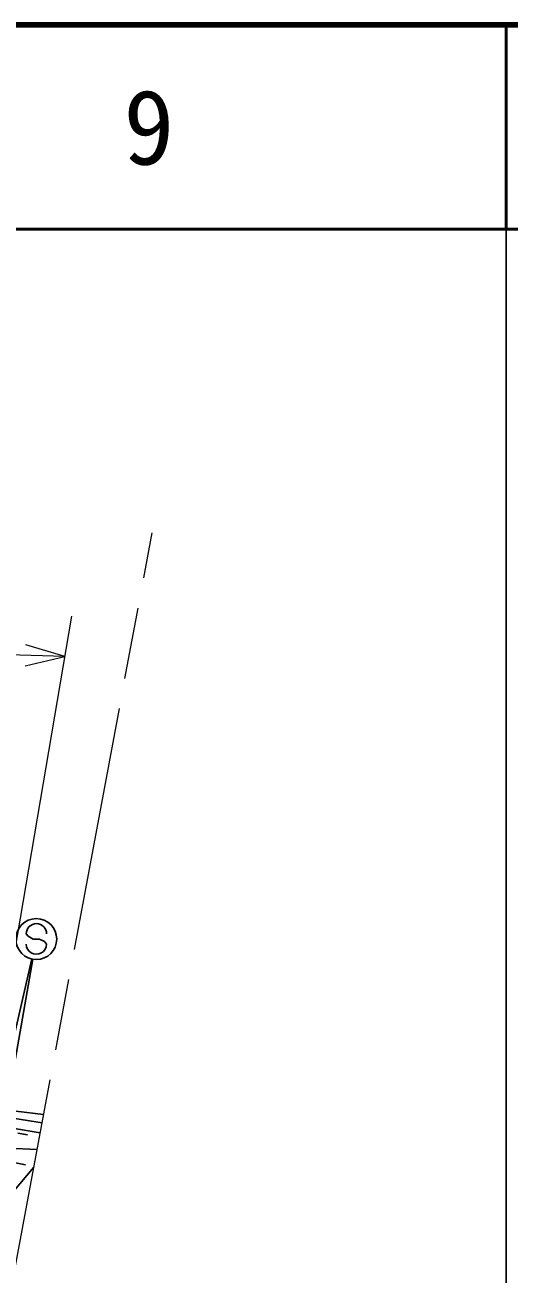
# Model space of a CAD drawing. Units: millimetres, scale not verified. Extents: x 40000 to 680000, y 20000 to 380000.
# Drawn here: x 555428 to 579135, y 318860 to 380000 of the extents above; entities that cross this region are included whole.
import ezdxf
from ezdxf.enums import TextEntityAlignment as Align

# ---------------------------------------------------------------- set-up
doc = ezdxf.new("R2010")
doc.units = ezdxf.units.MM
doc.header["$LTSCALE"] = 1000
doc.linetypes.add('CHAIN', pattern=[18.5, 12, -1.5, 3.5, -1.5])
for name, color, linetype, lineweight in [('M-BGD', 7, 'Continuous', 25), ('M-BMK', 2, 'CHAIN', 13), ('M-STR-HTXT', 7, 'Continuous', 13), ('M-STR-STRC', 7, 'Continuous', 25), ('M-TTL', 2, 'Continuous', 140), ('M-TTL-BAND', 7, 'Continuous', 25), ('M-TTL-LINE', 7, 'Continuous', 50)]:
    doc.layers.add(name, color=color, linetype=linetype, lineweight=lineweight)
doc.layers.add('M-TTL-TXT', color=7, linetype='Continuous')
doc.styles.add('ＭＳ ゴシック', font='')
doc.styles.get('ＭＳ ゴシック').set_extended_font_data('MS Gothic')

msp = doc.modelspace()

# ---------------------------------------------------------------- linework, layer by layer
at = {"layer": 'M-BGD'}
for p, q in [((556339, 326662), (554973, 326839)), ((556171, 325763), (554823, 326002)), ((556264, 326259), (554936, 326472)), ((555074, 325754), (555544, 325671)), ((556020, 324953), (554600, 325028)), ((554473, 324394), (555454, 324201)), ((555860, 324096), (554826, 322874))]:
    msp.add_line(p, q, dxfattribs=at)
at = {"layer": 'M-BMK'}
msp.add_line((554454, 316561), (561657, 355144), dxfattribs=at)
at = {"layer": 'M-STR-HTXT'}
for p, q in [((552468, 320216), (557718, 351062)), ((557382, 349091), (504010, 350693)), ((557382, 349091), (555467, 349666)), ((555436, 348631), (557382, 349091))]:
    msp.add_line(p, q, dxfattribs=at)
at = {"layer": 'M-STR-STRC'}
for p, q in [((555586, 335396), (555487, 335514)), ((555831, 335256), (555586, 335396)), ((556132, 335254), (555831, 335256)), ((556377, 335142), (556132, 335254)), ((556483, 335006), (556377, 335142)), ((552334, 319376), (555757, 334281)), ((553413, 320629), (555808, 334270))]:
    msp.add_line(p, q, dxfattribs=at)
msp.add_circle((555981, 335255), 1000, dxfattribs=at)
for centre, start, end in [((555987, 335510), 359.55488, 179.55488), ((555983, 335010), 179.55488, 359.55488)]:
    msp.add_arc(centre, 500, start, end, dxfattribs=at)
at = {"layer": 'M-TTL'}
msp.add_line((680000, 380000), (40000, 380000), dxfattribs=at)
at = {"layer": 'M-TTL-BAND'}
msp.add_line((579000, 20000), (579000, 370000), dxfattribs=at)
at = {"layer": 'M-TTL-LINE'}
for p, q in [((579000, 380000), (579000, 370000)), ((40000, 370000), (680000, 370000))]:
    msp.add_line(p, q, dxfattribs=at)

# ---------------------------------------------------------------- texts
at = {"layer": 'M-TTL-TXT', "style": 'ＭＳ ゴシック'}
msp.add_text('9', height=3666, dxfattribs=at).set_placement((561497, 375000), align=Align.MIDDLE_CENTER)

doc.saveas('drawing.dxf')
